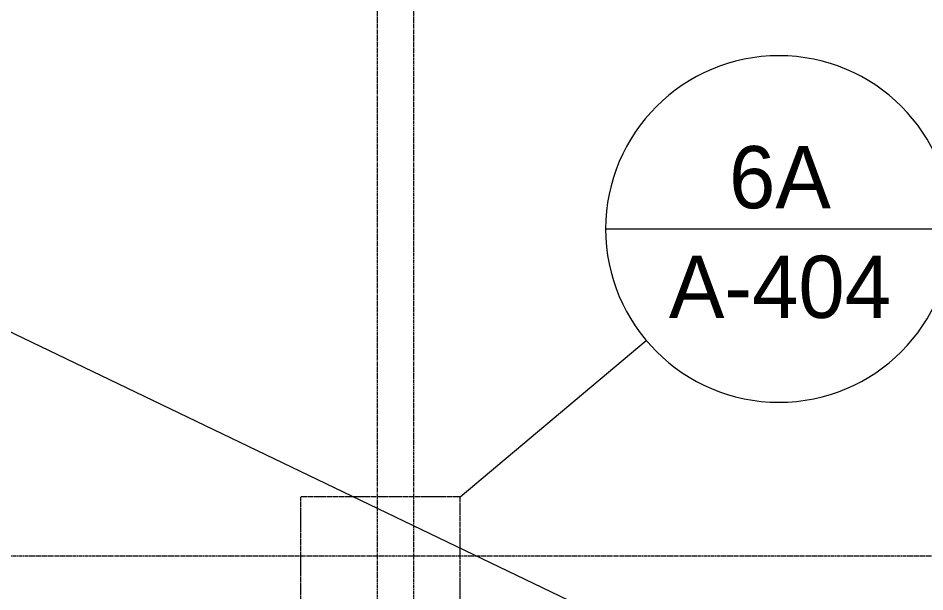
# Model space of a CAD drawing. Header units: inches. Extents: x -23445 to -32, y -314 to 853.
# Drawn here: x -18926.4 to -18675.2, y 248 to 406.9 of the extents above; entities that cross this region are included whole.
import ezdxf

# ---------------------------------------------------------------- set-up
doc = ezdxf.new("R2010")
doc.units = ezdxf.units.IN
doc.header["$MEASUREMENT"] = 0
doc.linetypes.add('Dash Dot 3_16_', pattern=[0.3125, 0.1875, -0.0625, 0, -0.0625])
doc.linetypes.add('Grid Line 1_2_', pattern=[0.875, 0.5, -0.125, 0.125, -0.125])
for name, color, linetype, lineweight in [('A-ANNO-IDEN', 131, 'Continuous', 9), ('A-ANNO-SYMB', 150, 'Continuous', 9), ('A-FLOR-LEVL', 51, 'Continuous', 9), ('S-GRID', 1, 'Continuous', 9)]:
    doc.layers.add(name, color=color, linetype=linetype, lineweight=lineweight)
doc.styles.add('Century Gothic', font='GOTHIC.TTF', dxfattribs={"height": 17.245342})

# ---------------------------------------------------------------- blocks, each defined once
blk = doc.blocks.new('Section - Callout Head-19020-Building Section - East_West looking South _ Fitness Center')
at = {"layer": 'A-ANNO-SYMB'}
blk.add_line((-22215.04, 361.61), (-22119.04, 361.61), dxfattribs=at)
for start, end in [(0, 180), (180, 360)]:
    blk.add_arc((-22167.04, 361.61), 48, start, end, dxfattribs=at)

msp = doc.modelspace()

# ---------------------------------------------------------------- linework, layer by layer
at = {"layer": 'A-ANNO-IDEN', "color": 153}
msp.add_line((-18708.73, 214.39), (-19060.64, 383.33), dxfattribs=at)
at = {"layer": 'A-ANNO-SYMB'}
msp.add_line((-18803.93, 274.32), (-18752.34, 317.64), dxfattribs=at)
at = {"layer": 'A-ANNO-SYMB', "linetype": 'Dash Dot 3_16_'}
for p, q in [((-18848.12, 274.32), (-18848.12, -52.08)), ((-18803.93, 274.32), (-18848.12, 274.32)), ((-18803.93, -52.08), (-18803.93, 274.32))]:
    msp.add_line(p, q, dxfattribs=at)
at = {"layer": 'A-FLOR-LEVL', "linetype": 'Grid Line 1_2_'}
msp.add_line((-19102.71, 258), (-13613.95, 258), dxfattribs=at)
at = {"layer": 'S-GRID', "linetype": 'Grid Line 1_2_'}
for p, q in [((-18826.78, -273.16), (-18826.78, 671.89)), ((-18826.78, -273.16), (-18826.78, 671.89)), ((-18816.78, -273.16), (-18816.78, 671.89)), ((-18816.78, -273.16), (-18816.78, 671.89))]:
    msp.add_line(p, q, dxfattribs=at)

# ---------------------------------------------------------------- block references
at = {"layer": 'A-ANNO-SYMB'}
msp.add_blockref('Section - Callout Head-19020-Building Section - East_West looking South _ Fitness Center', (3451.45, -13.11), dxfattribs=at)

# ---------------------------------------------------------------- texts
at = {"layer": 'A-ANNO-SYMB', "char_height": 17.245, "attachment_point": 2, "line_spacing_factor": 0.984117, "style": 'Century Gothic'}
for s, insert, width in [('6A', (-18715.3, 371.48), 36.936), ('A-404', (-18715.3, 341.1), 77.76)]:
    msp.add_mtext(s, dxfattribs=dict(at, insert=insert, width=width))

doc.saveas('drawing.dxf')
